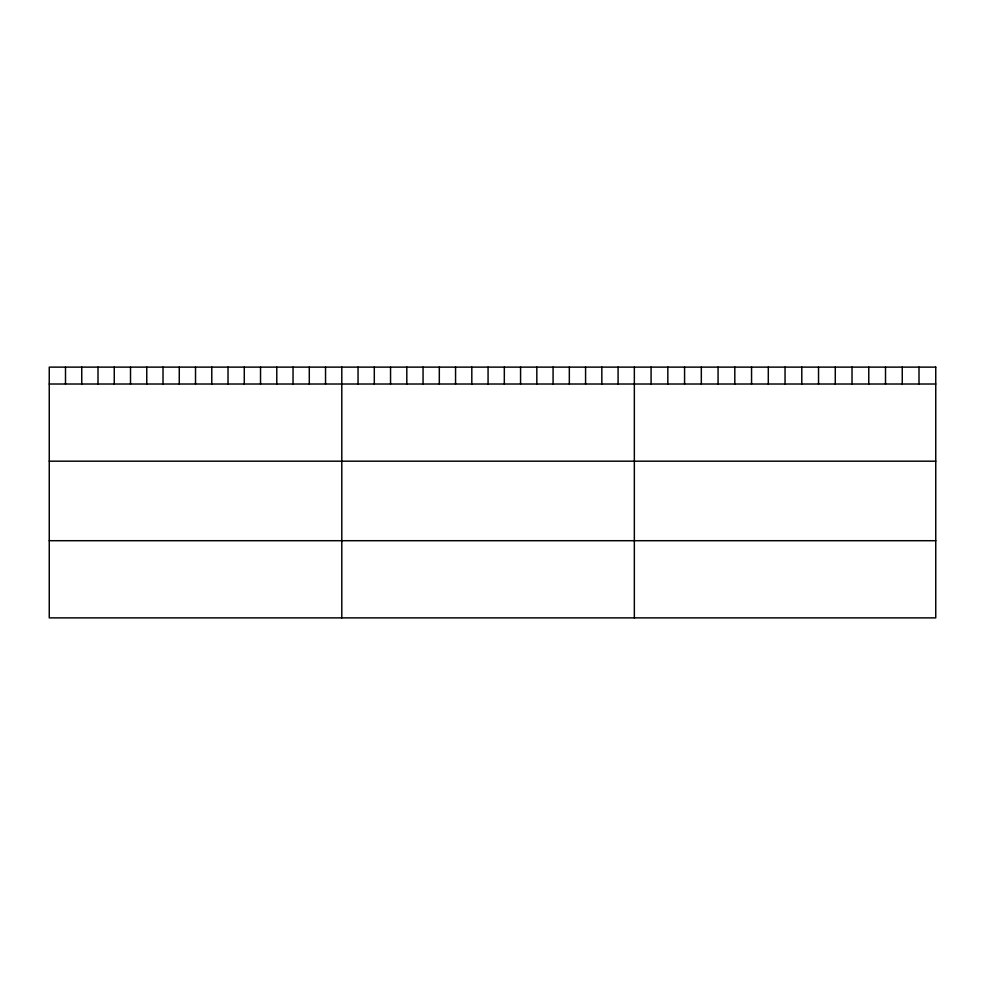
<?xml version="1.0" encoding="UTF-8"?>
<svg xmlns="http://www.w3.org/2000/svg" width="985" height="985" viewBox="0 0 985 985"><rect width="100%" height="100%" fill="white"/><g stroke="black" fill="none" stroke-linecap="round" stroke-linejoin="round"><path stroke-width="1.48" d="M49.25 384.015L935.75 384.015M49.25 461.189L935.75 461.189M49.25 540.703L935.75 540.703M919.005 367.122L919.005 384.015M902.26 367.122L902.26 384.015M885.515 367.122L885.515 384.015M868.77 367.122L868.77 384.015M852.025 367.122L852.025 384.015M835.28 367.122L835.28 384.015M818.535 367.122L818.535 384.015M801.79 367.122L801.79 384.015M785.045 367.122L785.045 384.015M768.3 367.122L768.3 384.015M751.555 367.122L751.555 384.015M734.81 367.122L734.81 384.015M718.065 367.122L718.065 384.015M701.32 367.122L701.32 384.015M684.575 367.122L684.575 384.015M667.83 367.122L667.83 384.015M651.085 367.122L651.085 384.015M634.34 367.122L634.34 617.878M618.087 367.122L618.087 384.015M601.835 367.122L601.835 384.015M585.582 367.122L585.582 384.015M569.33 367.122L569.33 384.015M553.077 367.122L553.077 384.015M536.825 367.122L536.825 384.015M520.572 367.122L520.572 384.015M504.32 367.122L504.32 384.015M488.067 367.122L488.067 384.015M471.815 367.122L471.815 384.015M455.562 367.122L455.562 384.015M439.31 367.122L439.31 384.015M423.058 367.122L423.058 384.015M406.805 367.122L406.805 384.015M390.552 367.122L390.552 384.015M374.3 367.122L374.3 384.015M358.048 367.122L358.048 384.015M341.795 367.122L341.795 617.878M325.542 367.122L325.542 384.015M309.29 367.122L309.29 384.015M293.037 367.122L293.037 384.015M276.785 367.122L276.785 384.015M260.532 367.122L260.532 384.015M244.28 367.122L244.28 384.015M228.027 367.122L228.027 384.015M211.775 367.122L211.775 384.015M195.523 367.122L195.523 384.015M179.27 367.122L179.27 384.015M163.018 367.122L163.018 384.015M146.765 367.122L146.765 384.015M130.512 367.122L130.512 384.015M114.26 367.122L114.26 384.015M98.007 367.122L98.007 384.015M81.755 367.122L81.755 384.015M65.502 367.122L65.502 384.015M935.75 367.122L49.25 367.122L49.25 617.878L935.75 617.878L935.75 367.122"/></g></svg>
